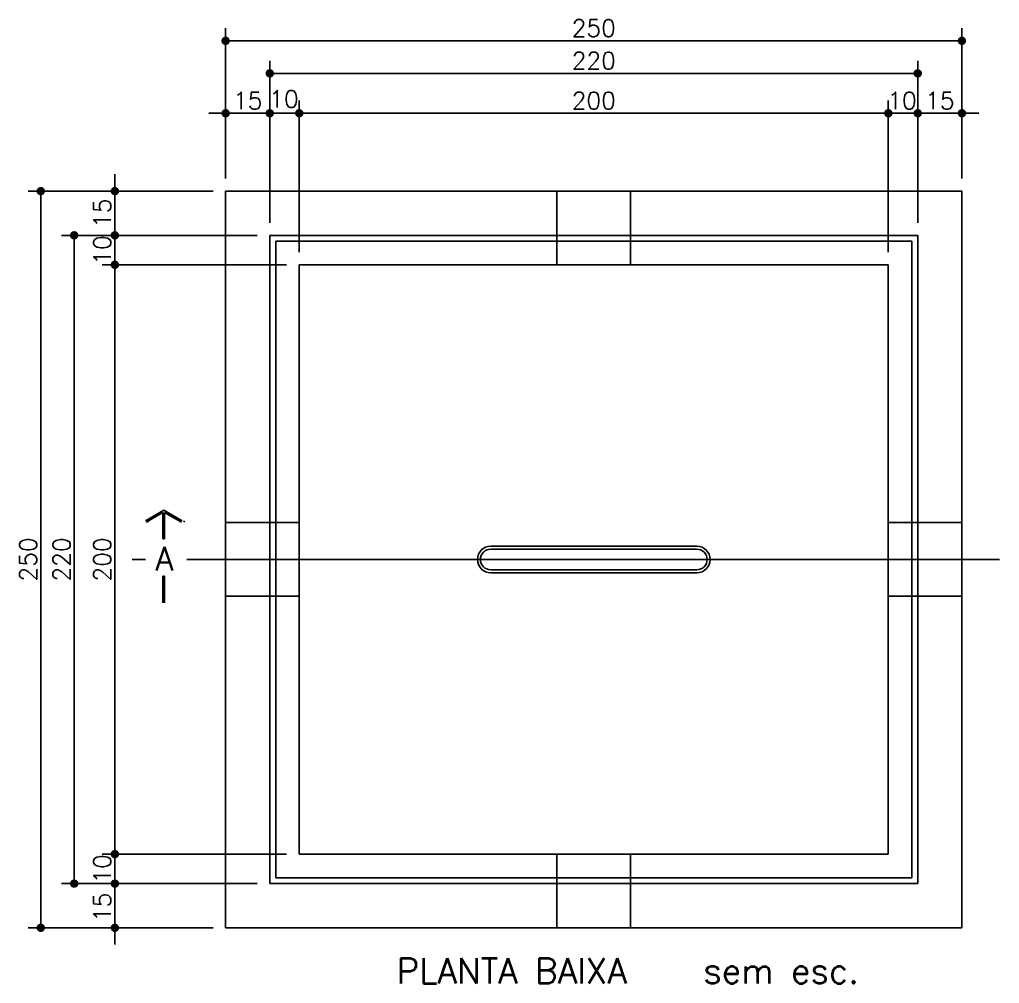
# Model space of a CAD drawing. Header units: millimetres. Extents: x 412 to 646, y 331 to 411.
# Drawn here: x 565.824 to 569.151, y 386.354 to 389.624 of the extents above; entities that cross this region are included whole.
import ezdxf
from ezdxf.enums import TextEntityAlignment as Align

# ---------------------------------------------------------------- set-up
doc = ezdxf.new("R2010")
doc.units = ezdxf.units.MM
for name, color, linetype in [('DETALHES', 6, 'Continuous'), ('nivel', 4, 'Continuous'), ('PAR', 4, 'Continuous')]:
    doc.layers.add(name, color=color, linetype=linetype)
doc.styles.add('ROMANS', font='romans.shx', dxfattribs={"height": 0.2})

# ---------------------------------------------------------------- blocks, each defined once
blk = doc.blocks.new('DOT')
at = {"layer": 'PAR', "color": 0, "linetype": 'ByBlock'}
blk.add_line((-0.5, 0), (-1, 0), dxfattribs=at)
at = {"layer": 'PAR', "color": 0, "linetype": 'ByBlock', "const_width": 0.5}
blk.add_lwpolyline([(-0.25, 0, 1), (0.25, 0, 1)], format="xyb", close=True, dxfattribs=at)

msp = doc.modelspace()

# ---------------------------------------------------------------- linework, layer by layer
at = {"layer": 'DETALHES', "color": 2}
for p, q in [((566.523613, 389.085146), (566.523613, 389.595234)), ((569.023488, 389.085146), (569.023488, 389.595234)), ((566.552183, 389.552379), (568.994918, 389.552379)), ((566.673606, 388.935154), (566.673606, 389.484799)), ((568.873496, 388.935154), (568.873496, 389.484799)), ((566.702176, 389.441944), (568.844926, 389.441944)), ((566.523613, 389.085146), (566.523613, 389.349427)), ((566.673606, 388.935154), (566.673606, 389.349427)), ((566.673606, 388.935154), (566.673606, 389.349427)), ((566.773601, 388.835159), (566.773601, 389.349427)), ((566.773601, 388.835159), (566.773601, 389.349427)), ((568.773501, 388.835159), (568.773501, 389.349427)), ((568.773501, 388.835159), (568.773501, 389.349427)), ((568.873496, 388.935154), (568.873496, 389.349427)), ((568.873496, 388.935154), (568.873496, 389.349427)), ((569.023488, 389.085146), (569.023488, 389.349427)), ((566.495043, 389.306572), (566.466473, 389.306572)), ((566.523613, 389.306572), (566.673606, 389.306572)), ((566.645036, 389.306572), (566.616466, 389.306572)), ((566.673606, 389.306572), (566.773601, 389.306572)), ((566.702176, 389.306572), (566.730746, 389.306572)), ((566.802171, 389.306572), (568.744931, 389.306572)), ((566.802171, 389.306572), (566.830741, 389.306572)), ((568.744931, 389.306572), (568.716361, 389.306572)), ((568.773501, 389.306572), (568.873496, 389.306572)), ((568.844926, 389.306572), (568.816356, 389.306572)), ((568.873496, 389.306572), (569.023488, 389.306572)), ((568.902066, 389.306572), (568.930636, 389.306572)), ((569.052058, 389.306572), (569.080628, 389.306572)), ((566.147585, 389.070861), (566.147585, 389.099431)), ((566.480758, 389.042291), (565.853255, 389.042291)), ((566.480758, 389.042291), (566.10473, 389.042291)), ((566.147585, 389.042291), (566.147585, 388.892299)), ((565.89611, 389.013721), (565.89611, 386.570986)), ((566.147585, 388.920869), (566.147585, 388.949439)), ((566.630751, 388.892299), (565.966665, 388.892299)), ((566.630751, 388.892299), (566.10473, 388.892299)), ((566.630751, 388.892299), (566.10473, 388.892299)), ((566.147585, 388.892299), (566.147585, 388.792304)), ((566.00952, 388.863729), (566.00952, 386.720979)), ((566.147585, 388.863729), (566.147585, 388.835159)), ((566.693605, 388.8723), (568.853497, 388.8723)), ((566.693605, 386.712408), (566.693605, 388.8723)), ((568.853497, 388.8723), (568.853497, 386.712408)), ((566.730746, 388.792304), (566.10473, 388.792304)), ((566.730746, 388.792304), (566.10473, 388.792304)), ((566.147585, 388.763734), (566.147585, 388.735164)), ((566.147585, 388.763734), (566.147585, 386.820974)), ((567.423568, 387.827352), (568.123533, 387.827352)), ((567.423568, 387.757355), (568.123533, 387.757355)), ((566.147585, 386.820974), (566.147585, 386.849544)), ((566.730746, 386.792404), (566.10473, 386.792404)), ((566.730746, 386.792404), (566.10473, 386.792404)), ((566.147585, 386.792404), (566.147585, 386.692409)), ((566.147585, 386.720979), (566.147585, 386.749549)), ((566.630751, 386.692409), (565.966665, 386.692409)), ((566.630751, 386.692409), (566.10473, 386.692409)), ((566.630751, 386.692409), (566.10473, 386.692409)), ((566.147585, 386.692409), (566.147585, 386.542416)), ((568.853497, 386.712408), (566.693605, 386.712408)), ((566.147585, 386.663839), (566.147585, 386.635269)), ((566.480758, 386.542416), (565.853255, 386.542416)), ((566.480758, 386.542416), (566.10473, 386.542416)), ((566.147585, 386.513846), (566.147585, 386.485276))]:
    msp.add_line(p, q, dxfattribs=at)
at = {"layer": 'DETALHES', "color": 6}
for p, q in [((566.523613, 389.042291), (569.023488, 389.042291)), ((566.523613, 386.542416), (566.523613, 389.042291)), ((569.023488, 389.042291), (569.023488, 386.542416)), ((566.673606, 388.892299), (568.873496, 388.892299)), ((566.673606, 386.692409), (566.673606, 388.892299)), ((568.873496, 388.892299), (568.873496, 386.692409)), ((566.313673, 387.959462), (566.251469, 387.923548)), ((566.313673, 387.959462), (566.375878, 387.923548)), ((566.310811, 387.952036), (566.253968, 387.919218)), ((566.25959, 387.923548), (566.26209, 387.919218)), ((566.310811, 387.86235), (566.310811, 387.952036)), ((566.316478, 387.952069), (566.373378, 387.919218)), ((566.316478, 387.923548), (566.316478, 387.952069)), ((566.316478, 387.86235), (566.316478, 387.923548)), ((566.383999, 387.923548), (566.381499, 387.919218)), ((566.316478, 387.86235), (566.310811, 387.86235)), ((566.310811, 387.735206), (566.316478, 387.735239)), ((566.310811, 387.64552), (566.310811, 387.735206)), ((566.316478, 387.706718), (566.316478, 387.735239)), ((566.316478, 387.64552), (566.316478, 387.706718)), ((568.873496, 386.692409), (566.673606, 386.692409)), ((569.023488, 386.542416), (566.523613, 386.542416))]:
    msp.add_line(p, q, dxfattribs=at)
at = {"layer": 'DETALHES', "color": 9}
for p, q in [((567.648557, 389.042291), (567.648557, 388.792304)), ((567.898545, 389.042291), (567.898545, 388.792304)), ((566.773601, 388.792304), (568.773501, 388.792304)), ((566.773601, 386.792404), (566.773601, 388.792304)), ((568.773501, 388.792304), (568.773501, 386.792404)), ((566.523613, 387.917347), (566.773601, 387.917347)), ((568.773501, 387.917347), (569.023488, 387.917347)), ((566.523613, 387.66736), (566.773601, 387.66736)), ((568.773501, 387.66736), (569.023488, 387.66736)), ((568.773501, 386.792404), (566.773601, 386.792404)), ((567.648557, 386.792404), (567.648557, 386.542416)), ((567.898545, 386.792404), (567.898545, 386.542416))]:
    msp.add_line(p, q, dxfattribs=at)
at = {"layer": 'DETALHES'}
for p, q in [((567.423568, 387.837351), (568.123533, 387.837351)), ((567.423568, 387.747356), (568.123533, 387.747356))]:
    msp.add_line(p, q, dxfattribs=at)
at = {"layer": 'DETALHES', "color": 4}
for p, q in [((566.251822, 387.792354), (566.205979, 387.792354)), ((566.523613, 387.792354), (566.391791, 387.792354)), ((566.523613, 387.792354), (569.023488, 387.792354)), ((569.023488, 387.792354), (569.150752, 387.792354))]:
    msp.add_line(p, q, dxfattribs=at)
at = {"layer": 'DETALHES'}
for centre, start, end in [((567.423568, 387.792354), 90, 270), ((568.123533, 387.792354), 270, 90)]:
    msp.add_arc(centre, 0.044998, start, end, dxfattribs=at)
at = {"layer": 'DETALHES', "color": 2}
for centre, start, end in [((567.423568, 387.792354), 90, 270), ((568.123533, 387.792354), 270, 90)]:
    msp.add_arc(centre, 0.034998, start, end, dxfattribs=at)

# ---------------------------------------------------------------- block references
at = {"layer": 'DETALHES', "color": 2, "yscale": 0.0285699998935911, "zscale": 0.02857}
for p, xscale, rotation in [((566.523613, 389.552379), 0.0285699999933513, 180), ((566.673606, 389.441944), 0.0285699999933513, 180), ((566.673606, 389.306572), 0.0285699999933513, 180), ((566.773601, 389.306572), 0.0285699999933513, 180), ((566.773601, 389.306572), 0.0285699999933513, 180), ((568.873496, 389.306572), 0.0285699999933513, 180), ((569.023488, 389.306572), 0.0285699999933513, 180), ((565.89611, 389.042291), 0.0285699998935911, 90), ((566.147585, 389.042291), 0.0285699998935911, 270), ((566.147585, 388.892299), 0.0285699998935911, 270), ((566.00952, 388.892299), 0.0285699998935911, 90), ((566.147585, 388.892299), 0.0285699998935911, 90), ((566.147585, 388.792304), 0.0285699998935911, 90), ((566.147585, 388.792304), 0.0285699998935911, 90), ((566.147585, 386.792404), 0.0285699998935911, 270), ((566.147585, 386.792404), 0.0285699998935911, 270), ((566.00952, 386.692409), 0.0285699998935911, 270), ((566.147585, 386.692409), 0.0285699998935911, 270), ((566.147585, 386.692409), 0.0285699998935911, 90), ((565.89611, 386.542416), 0.0285699998935911, 270), ((566.147585, 386.542416), 0.0285699998935911, 90)]:
    msp.add_blockref('DOT', p, dxfattribs=dict(at, xscale=xscale, rotation=rotation))
at = {"layer": 'DETALHES', "color": 2, "xscale": 0.0285699999933513, "yscale": 0.0285699998935911, "zscale": 0.02857}
for p in [(569.023488, 389.552379), (568.873496, 389.441944), (566.523613, 389.306572), (566.673606, 389.306572), (568.773501, 389.306572), (568.773501, 389.306572), (568.873496, 389.306572)]:
    msp.add_blockref('DOT', p, dxfattribs=at)

# ---------------------------------------------------------------- texts
at = {"layer": 'DETALHES', "color": 4, "style": 'ROMANS'}
msp.add_text('A', height=0.079996, dxfattribs=at).set_placement((566.316007, 387.795004), align=Align.MIDDLE)
at = {"layer": 'DETALHES', "color": 2, "style": 'ROMANS'}
msp.add_text('PLANTA BAIXA   sem esc.', height=0.08571, dxfattribs=at).set_placement((567.103452, 386.353804))
at = {"layer": 'nivel', "color": 3, "style": 'ROMANS'}
for s, p in [('250', (567.773551, 389.595234)), ('220', (567.773551, 389.484799)), ('10', (566.721588, 389.355)), ('15', (566.59861, 389.349427)), ('200', (567.773551, 389.349427)), ('10', (568.819935, 389.349427)), ('15', (568.948492, 389.349427))]:
    msp.add_text(s, height=0.0582828, dxfattribs=at).set_placement(p, align=Align.MIDDLE)
for s, p in [('15', (566.10473, 388.967295)), ('10', (566.10473, 388.842301)), ('250', (565.853255, 387.792354)), ('220', (565.966665, 387.792354)), ('200', (566.10473, 387.792354)), ('10', (566.10473, 386.742406)), ('15', (566.10473, 386.61184))]:
    msp.add_text(s, height=0.0582828, rotation=90, dxfattribs=at).set_placement(p, align=Align.MIDDLE)

doc.saveas('drawing.dxf')
